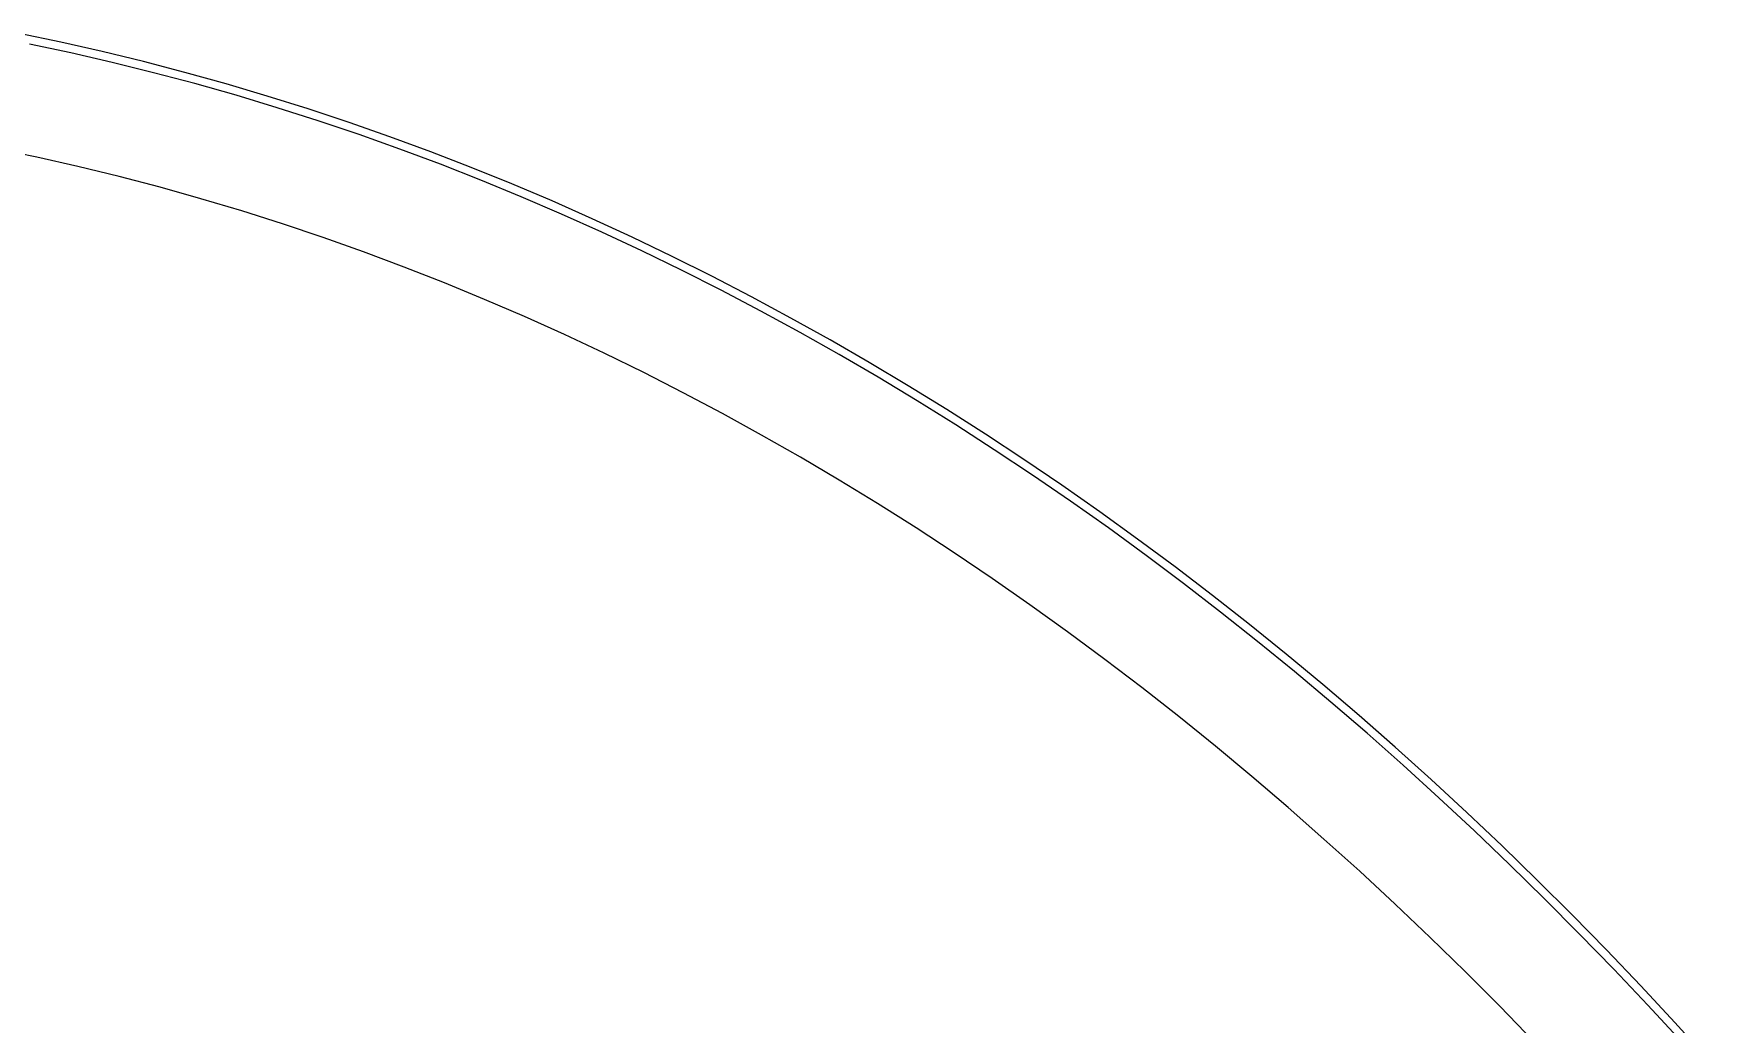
# Model space of a CAD drawing. Extents: x -1 to 217, y -22 to 302.
# Drawn here: x 122.8 to 173.4, y 270.3 to 300.2 of the extents above; entities that cross this region are included whole.
import ezdxf

# ---------------------------------------------------------------- set-up
doc = ezdxf.new("R2010")
doc.units = 0

msp = doc.modelspace()

# ---------------------------------------------------------------- linework, layer by layer
at = {"layer": 'ELLIPSES'}
for p, q in [((123.656, 299.923), (122.402, 300.184)), ((124.908, 299.642), (123.656, 299.923)), ((123.962, 299.601), (122.709, 299.867)), ((125.212, 299.313), (123.962, 299.601)), ((126.157, 299.338), (124.908, 299.642)), ((126.461, 299.003), (125.212, 299.313)), ((127.404, 299.013), (126.157, 299.338)), ((127.706, 298.673), (126.461, 299.003)), ((128.648, 298.667), (127.404, 299.013)), ((128.949, 298.32), (127.706, 298.673)), ((129.89, 298.299), (128.648, 298.667)), ((130.189, 297.946), (128.949, 298.32)), ((131.129, 297.91), (129.89, 298.299)), ((131.427, 297.551), (130.189, 297.946)), ((132.364, 297.5), (131.129, 297.91)), ((132.661, 297.135), (131.427, 297.551)), ((133.596, 297.069), (132.364, 297.5)), ((133.891, 296.697), (132.661, 297.135)), ((134.825, 296.616), (133.596, 297.069)), ((122.932, 296.449), (121.687, 296.706)), ((124.175, 296.17), (122.932, 296.449)), ((135.118, 296.238), (133.891, 296.697)), ((136.05, 296.142), (134.825, 296.616)), ((125.416, 295.868), (124.175, 296.17)), ((126.654, 295.544), (125.416, 295.868)), ((136.342, 295.758), (135.118, 296.238)), ((137.271, 295.647), (136.05, 296.142)), ((127.889, 295.198), (126.654, 295.544)), ((137.561, 295.257), (136.342, 295.758)), ((138.488, 295.132), (137.271, 295.647)), ((129.122, 294.831), (127.889, 295.198)), ((130.352, 294.441), (129.122, 294.831)), ((138.777, 294.735), (137.561, 295.257)), ((139.702, 294.595), (138.488, 295.132)), ((131.578, 294.029), (130.352, 294.441)), ((139.988, 294.192), (138.777, 294.735)), ((140.911, 294.038), (139.702, 294.595)), ((132.801, 293.595), (131.578, 294.029)), ((141.195, 293.628), (139.988, 294.192)), ((142.115, 293.459), (140.911, 294.038)), ((134.021, 293.14), (132.801, 293.595)), ((142.398, 293.044), (141.195, 293.628)), ((143.315, 292.861), (142.115, 293.459)), ((135.237, 292.663), (134.021, 293.14)), ((143.596, 292.438), (142.398, 293.044)), ((144.51, 292.241), (143.315, 292.861)), ((136.449, 292.164), (135.237, 292.663)), ((144.789, 291.812), (143.596, 292.438)), ((137.657, 291.644), (136.449, 292.164)), ((145.7, 291.601), (144.51, 292.241)), ((145.977, 291.166), (144.789, 291.812)), ((138.861, 291.102), (137.657, 291.644)), ((146.886, 290.941), (145.7, 291.601)), ((140.06, 290.538), (138.861, 291.102)), ((147.16, 290.499), (145.977, 291.166)), ((148.065, 290.26), (146.886, 290.941)), ((141.255, 289.954), (140.06, 290.538)), ((148.338, 289.812), (147.16, 290.499)), ((142.445, 289.348), (141.255, 289.954)), ((149.24, 289.559), (148.065, 290.26)), ((149.51, 289.104), (148.338, 289.812)), ((143.63, 288.721), (142.445, 289.348)), ((150.409, 288.838), (149.24, 289.559)), ((150.677, 288.377), (149.51, 289.104)), ((151.572, 288.097), (150.409, 288.838)), ((144.811, 288.072), (143.63, 288.721)), ((151.838, 287.629), (150.677, 288.377)), ((145.986, 287.403), (144.811, 288.072)), ((152.729, 287.336), (151.572, 288.097)), ((147.155, 286.713), (145.986, 287.403)), ((152.993, 286.861), (151.838, 287.629)), ((153.881, 286.555), (152.729, 287.336)), ((154.142, 286.074), (152.993, 286.861)), ((148.319, 286.002), (147.155, 286.713)), ((155.026, 285.754), (153.881, 286.555)), ((149.477, 285.27), (148.319, 286.002)), ((155.284, 285.267), (154.142, 286.074)), ((156.165, 284.934), (155.026, 285.754)), ((150.63, 284.517), (149.477, 285.27)), ((156.421, 284.44), (155.284, 285.267)), ((157.297, 284.094), (156.165, 284.934)), ((151.776, 283.744), (150.63, 284.517)), ((157.55, 283.593), (156.421, 284.44)), ((152.916, 282.951), (151.776, 283.744)), ((158.423, 283.234), (157.297, 284.094)), ((158.673, 282.727), (157.55, 283.593)), ((159.542, 282.356), (158.423, 283.234)), ((154.05, 282.137), (152.916, 282.951)), ((159.789, 281.842), (158.673, 282.727)), ((160.654, 281.458), (159.542, 282.356)), ((155.177, 281.304), (154.05, 282.137)), ((160.899, 280.938), (159.789, 281.842)), ((156.298, 280.45), (155.177, 281.304)), ((161.758, 280.541), (160.654, 281.458)), ((162.001, 280.015), (160.899, 280.938)), ((157.411, 279.576), (156.298, 280.45)), ((162.856, 279.606), (161.758, 280.541)), ((163.095, 279.072), (162.001, 280.015)), ((158.518, 278.682), (157.411, 279.576)), ((163.946, 278.651), (162.856, 279.606)), ((159.618, 277.769), (158.518, 278.682)), ((164.183, 278.111), (163.095, 279.072)), ((165.029, 277.678), (163.946, 278.651)), ((160.71, 276.836), (159.618, 277.769)), ((165.262, 277.131), (164.183, 278.111)), ((166.104, 276.686), (165.029, 277.678)), ((166.334, 276.133), (165.262, 277.131)), ((161.794, 275.884), (160.71, 276.836)), ((167.171, 275.676), (166.104, 276.686)), ((167.398, 275.116), (166.334, 276.133)), ((162.872, 274.912), (161.794, 275.884)), ((168.23, 274.647), (167.171, 275.676)), ((168.454, 274.081), (167.398, 275.116)), ((163.941, 273.921), (162.872, 274.912)), ((169.282, 273.601), (168.23, 274.647)), ((169.502, 273.028), (168.454, 274.081)), ((165.002, 272.912), (163.941, 273.921)), ((170.324, 272.536), (169.282, 273.601)), ((166.055, 271.883), (165.002, 272.912)), ((170.542, 271.957), (169.502, 273.028)), ((171.359, 271.453), (170.324, 272.536)), ((167.1, 270.836), (166.055, 271.883)), ((171.573, 270.868), (170.542, 271.957)), ((172.385, 270.353), (171.359, 271.453)), ((168.137, 269.77), (167.1, 270.836)), ((172.595, 269.761), (171.573, 270.868)), ((173.402, 269.236), (172.385, 270.353))]:
    msp.add_line(p, q, dxfattribs=at)

doc.saveas('drawing.dxf')
